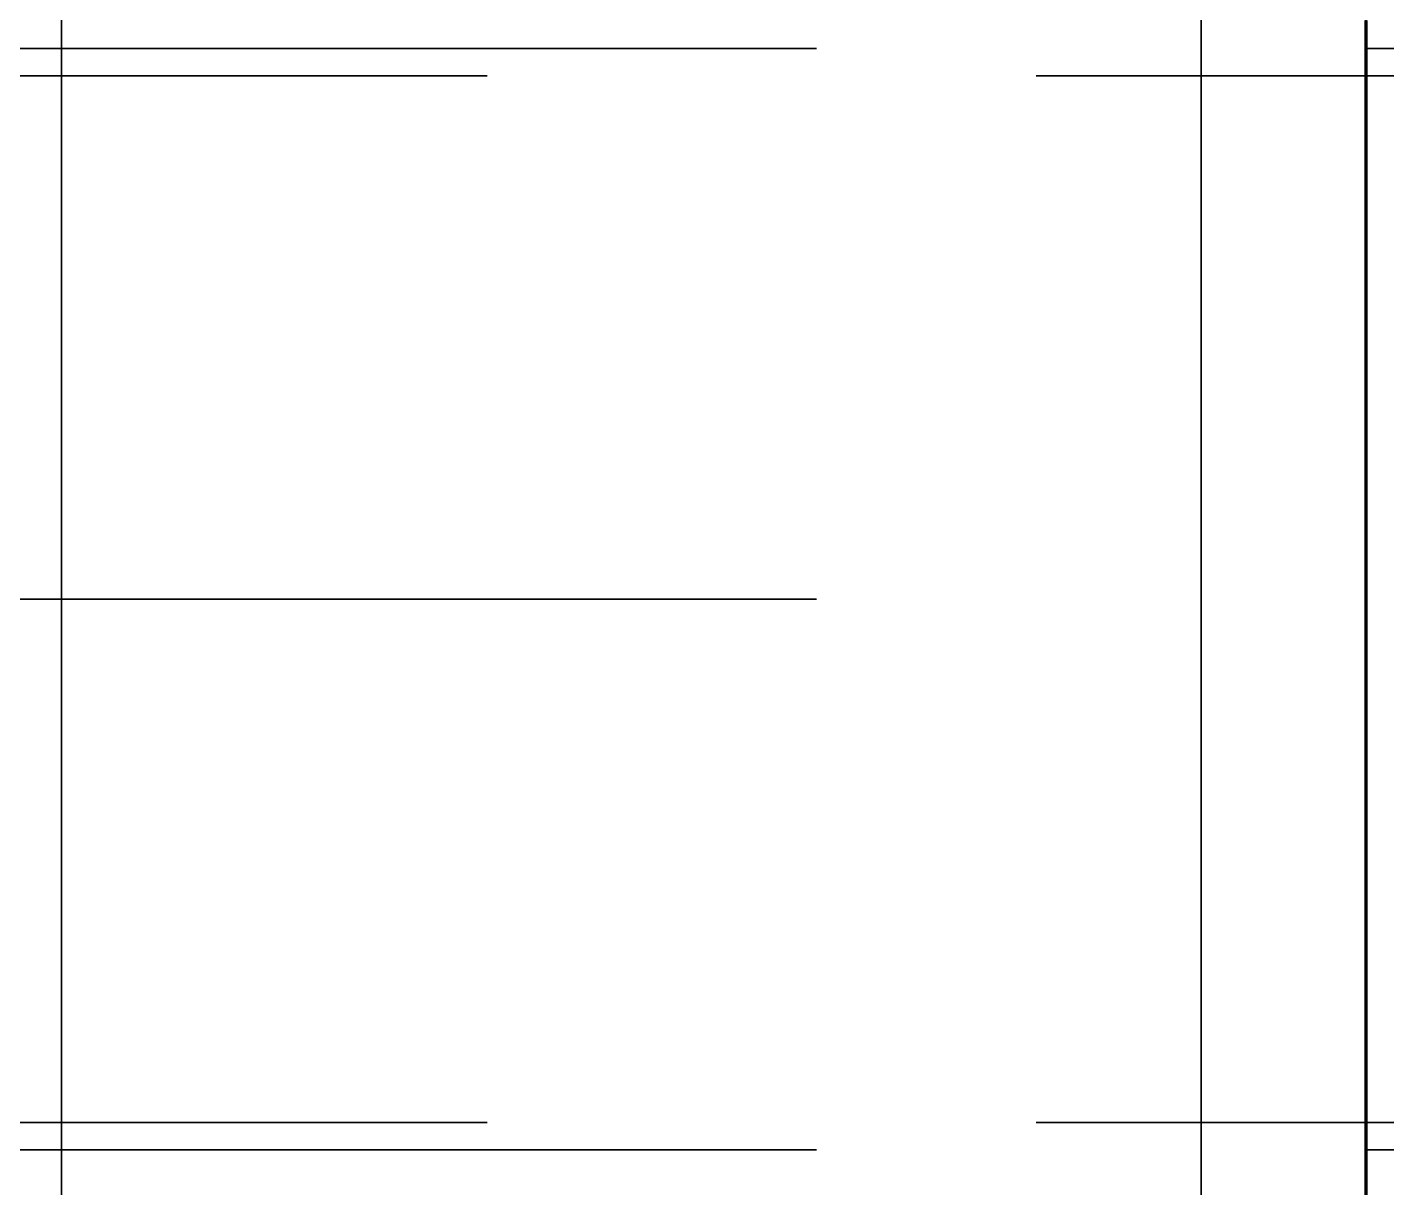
# Model space of a CAD drawing. Header units: millimetres. Extents: x 0 to 2208, y 0 to 420.
# Drawn here: x 110.647 to 113.122, y 74.663 to 76.775 of the extents above; entities that cross this region are included whole.
import ezdxf

# ---------------------------------------------------------------- set-up
doc = ezdxf.new("R2010")
doc.units = ezdxf.units.MM
doc.linetypes.add('IRAM-E-TRAZOS', pattern=[5, 4, -1])
doc.linetypes.add('IRAM-F-TRAZO-PUNTO', pattern=[20, 15, -2, 1, -2])
for name, color, linetype, lineweight in [('01-VISIBLE', 7, 'CONTINUOUS', 70), ('02-OCULTA', 4, 'IRAM-E-TRAZOS', 35), ('03-EJE', 1, 'IRAM-F-TRAZO-PUNTO', 18)]:
    doc.layers.add(name, color=color, linetype=linetype, lineweight=lineweight)

msp = doc.modelspace()

# ---------------------------------------------------------------- linework, layer by layer
at = {"layer": '01-VISIBLE'}
for points in [[(113.0841, 76.7876), (113.0841, 76.7374), (113.0841, 76.6872), (113.0841, 76.6371), (113.0841, 76.5869), (113.0841, 76.5367), (113.0841, 76.4866), (113.0841, 76.4364), (113.0841, 76.3862), (113.0841, 76.3361), (113.0841, 76.2859), (113.0841, 76.2357), (113.0841, 76.1856), (113.0841, 76.1354), (113.0841, 76.0852), (113.0841, 76.0351), (113.0841, 75.9849), (113.0841, 75.9347), (113.0841, 75.8846), (113.0841, 75.8344), (113.0841, 75.7842), (113.0841, 75.7341)], [(113.0841, 75.7341), (113.0841, 75.6841), (113.0841, 75.6341), (113.0841, 75.5841), (113.0841, 75.5341), (113.0841, 75.4841), (113.0841, 75.4341), (113.0841, 75.3841), (113.0841, 75.3341), (113.0841, 75.2841), (113.0841, 75.2341), (113.0841, 75.1841), (113.0841, 75.1341), (113.0841, 75.0841), (113.0841, 75.0341), (113.0841, 74.9841), (113.0841, 74.9341), (113.0841, 74.8841), (113.0841, 74.8341), (113.0841, 74.7841), (113.0841, 74.7341), (113.0841, 74.6841), (113.0841, 74.6341)]]:
    msp.add_lwpolyline(points, dxfattribs=at)
at = {"layer": '02-OCULTA'}
for p, q in [((108.0841, 76.7366), (113.0841, 76.7366)), ((113.0841, 76.7366), (113.4841, 76.7366)), ((67.4841, 76.6866), (113.4841, 76.6866)), ((108.0841, 75.7341), (113.0841, 75.7341)), ((67.4841, 74.7816), (113.4841, 74.7816)), ((108.0841, 74.7316), (113.0841, 74.7316)), ((113.0841, 74.7316), (113.4841, 74.7316))]:
    msp.add_line(p, q, dxfattribs=at)
for points in [[(112.7841, 74.6541), (112.7841, 74.7081), (112.7841, 74.7621), (112.7841, 74.8161), (112.7841, 74.8701), (112.7841, 74.9241), (112.7841, 74.9781), (112.7841, 75.0321), (112.7841, 75.0861), (112.7841, 75.1401), (112.7841, 75.1941), (112.7841, 75.2481), (112.7841, 75.3021), (112.7841, 75.3561), (112.7841, 75.4101), (112.7841, 75.4641), (112.7841, 75.5181), (112.7841, 75.5721), (112.7841, 75.6261), (112.7841, 75.6801), (112.7841, 75.7341), (112.7841, 75.7881), (112.7841, 75.8421), (112.7841, 75.8961), (112.7841, 75.9501), (112.7841, 76.0041), (112.7841, 76.0581), (112.7841, 76.1121), (112.7841, 76.1661), (112.7841, 76.2201), (112.7841, 76.2741), (112.7841, 76.3281), (112.7841, 76.3821), (112.7841, 76.4361), (112.7841, 76.4901), (112.7841, 76.5441), (112.7841, 76.5981), (112.7841, 76.6521), (112.7841, 76.7061), (112.7841, 76.7601), (112.7841, 76.8141)], [(113.0841, 74.6541), (113.0841, 74.7081), (113.0841, 74.7621), (113.0841, 74.8161), (113.0841, 74.8701), (113.0841, 74.9241), (113.0841, 74.9781), (113.0841, 75.0321), (113.0841, 75.0861), (113.0841, 75.1401), (113.0841, 75.1941), (113.0841, 75.2481), (113.0841, 75.3021), (113.0841, 75.3561), (113.0841, 75.4101), (113.0841, 75.4641), (113.0841, 75.5181), (113.0841, 75.5721), (113.0841, 75.6261), (113.0841, 75.6801), (113.0841, 75.7341), (113.0841, 75.7881), (113.0841, 75.8421), (113.0841, 75.8961), (113.0841, 75.9501), (113.0841, 76.0041), (113.0841, 76.0581), (113.0841, 76.1121), (113.0841, 76.1661), (113.0841, 76.2201), (113.0841, 76.2741), (113.0841, 76.3281), (113.0841, 76.3821), (113.0841, 76.4361), (113.0841, 76.4901), (113.0841, 76.5441), (113.0841, 76.5981), (113.0841, 76.6521), (113.0841, 76.7061), (113.0841, 76.7601), (113.0841, 76.8141)], [(110.7091, 74.6211), (110.7091, 74.6741), (110.7091, 74.7271), (110.7091, 74.7801), (110.7091, 74.8331), (110.7091, 74.8861), (110.7091, 74.9391), (110.7091, 74.9921), (110.7091, 75.0451), (110.7091, 75.0981), (110.7091, 75.1511), (110.7091, 75.2041), (110.7091, 75.2571), (110.7091, 75.3101), (110.7091, 75.3631), (110.7091, 75.4161), (110.7091, 75.4691), (110.7091, 75.5221), (110.7091, 75.5751), (110.7091, 75.6281), (110.7091, 75.6811), (110.7091, 75.7341), (110.7091, 75.7871), (110.7091, 75.8401), (110.7091, 75.8931), (110.7091, 75.9461), (110.7091, 75.9991), (110.7091, 76.0521), (110.7091, 76.1051), (110.7091, 76.1581), (110.7091, 76.2111), (110.7091, 76.2641), (110.7091, 76.3171), (110.7091, 76.3701), (110.7091, 76.4231), (110.7091, 76.4761), (110.7091, 76.5291), (110.7091, 76.5821), (110.7091, 76.6351), (110.7091, 76.6881), (110.7091, 76.7411), (110.7091, 76.7941)], [(110.7091, 76.789), (110.7091, 76.7388), (110.7091, 76.6886), (110.7091, 76.6383), (110.7091, 76.5881), (110.7091, 76.5379), (110.7091, 76.4876), (110.7091, 76.4374), (110.7091, 76.3871), (110.7091, 76.3369), (110.7091, 76.2867), (110.7091, 76.2364), (110.7091, 76.1862), (110.7091, 76.136), (110.7091, 76.0857), (110.7091, 76.0355), (110.7091, 75.9852), (110.7091, 75.935), (110.7091, 75.8848), (110.7091, 75.8345), (110.7091, 75.7843), (110.7091, 75.7341)], [(110.7091, 74.633), (110.7091, 74.6831), (110.7091, 74.7331), (110.7091, 74.7832), (110.7091, 74.8332), (110.7091, 74.8833), (110.7091, 74.9333), (110.7091, 74.9834), (110.7091, 75.0334), (110.7091, 75.0834), (110.7091, 75.1335), (110.7091, 75.1835), (110.7091, 75.2336), (110.7091, 75.2836), (110.7091, 75.3337), (110.7091, 75.3837), (110.7091, 75.4338), (110.7091, 75.4838), (110.7091, 75.5339), (110.7091, 75.5839), (110.7091, 75.634), (110.7091, 75.684), (110.7091, 75.7341), (110.7091, 75.7841), (110.7091, 75.8342), (110.7091, 75.8842), (110.7091, 75.9343), (110.7091, 75.9843), (110.7091, 76.0343), (110.7091, 76.0844), (110.7091, 76.1344), (110.7091, 76.1845), (110.7091, 76.2345), (110.7091, 76.2846), (110.7091, 76.3346), (110.7091, 76.3847), (110.7091, 76.4347), (110.7091, 76.4848), (110.7091, 76.5348), (110.7091, 76.5849), (110.7091, 76.6349), (110.7091, 76.685), (110.7091, 76.735), (110.7091, 76.7851)], [(110.7091, 76.7851), (110.7091, 76.735), (110.7091, 76.685), (110.7091, 76.6349), (110.7091, 76.5849), (110.7091, 76.5348), (110.7091, 76.4848), (110.7091, 76.4347), (110.7091, 76.3847), (110.7091, 76.3346), (110.7091, 76.2846), (110.7091, 76.2345), (110.7091, 76.1845), (110.7091, 76.1344), (110.7091, 76.0844), (110.7091, 76.0343), (110.7091, 75.9843), (110.7091, 75.9343), (110.7091, 75.8842), (110.7091, 75.8342), (110.7091, 75.7841), (110.7091, 75.7341)], [(112.7841, 74.6211), (112.7841, 74.6741), (112.7841, 74.7271), (112.7841, 74.7801), (112.7841, 74.8331), (112.7841, 74.8861), (112.7841, 74.9391), (112.7841, 74.9921), (112.7841, 75.0451), (112.7841, 75.0981), (112.7841, 75.1511), (112.7841, 75.2041), (112.7841, 75.2571), (112.7841, 75.3101), (112.7841, 75.3631), (112.7841, 75.4161), (112.7841, 75.4691), (112.7841, 75.5221), (112.7841, 75.5751), (112.7841, 75.6281), (112.7841, 75.6811), (112.7841, 75.7341), (112.7841, 75.7871), (112.7841, 75.8401), (112.7841, 75.8931), (112.7841, 75.9461), (112.7841, 75.9991), (112.7841, 76.0521), (112.7841, 76.1051), (112.7841, 76.1581), (112.7841, 76.2111), (112.7841, 76.2641), (112.7841, 76.3171), (112.7841, 76.3701), (112.7841, 76.4231), (112.7841, 76.4761), (112.7841, 76.5291), (112.7841, 76.5821), (112.7841, 76.6351), (112.7841, 76.6881), (112.7841, 76.7411), (112.7841, 76.7941)], [(112.7841, 76.789), (112.7841, 76.7388), (112.7841, 76.6886), (112.7841, 76.6383), (112.7841, 76.5881), (112.7841, 76.5379), (112.7841, 76.4876), (112.7841, 76.4374), (112.7841, 76.3871), (112.7841, 76.3369), (112.7841, 76.2867), (112.7841, 76.2364), (112.7841, 76.1862), (112.7841, 76.136), (112.7841, 76.0857), (112.7841, 76.0355), (112.7841, 75.9852), (112.7841, 75.935), (112.7841, 75.8848), (112.7841, 75.8345), (112.7841, 75.7843), (112.7841, 75.7341)], [(112.7841, 76.7889), (112.7841, 76.7387), (112.7841, 76.6885), (112.7841, 76.6382), (112.7841, 76.588), (112.7841, 76.5378), (112.7841, 76.4876), (112.7841, 76.4373), (112.7841, 76.3871), (112.7841, 76.3369), (112.7841, 76.2866), (112.7841, 76.2364), (112.7841, 76.1862), (112.7841, 76.1359), (112.7841, 76.0857), (112.7841, 76.0355), (112.7841, 75.9852), (112.7841, 75.935), (112.7841, 75.8848), (112.7841, 75.8345), (112.7841, 75.7843), (112.7841, 75.7341)], [(113.0841, 76.7889), (113.0841, 76.7387), (113.0841, 76.6885), (113.0841, 76.6382), (113.0841, 76.588), (113.0841, 76.5378), (113.0841, 76.4876), (113.0841, 76.4373), (113.0841, 76.3871), (113.0841, 76.3369), (113.0841, 76.2866), (113.0841, 76.2364), (113.0841, 76.1862), (113.0841, 76.1359), (113.0841, 76.0857), (113.0841, 76.0355), (113.0841, 75.9852), (113.0841, 75.935), (113.0841, 75.8848), (113.0841, 75.8345), (113.0841, 75.7843), (113.0841, 75.7341)], [(113.0841, 74.633), (113.0841, 74.6831), (113.0841, 74.7331), (113.0841, 74.7832), (113.0841, 74.8332), (113.0841, 74.8833), (113.0841, 74.9333), (113.0841, 74.9834), (113.0841, 75.0334), (113.0841, 75.0834), (113.0841, 75.1335), (113.0841, 75.1835), (113.0841, 75.2336), (113.0841, 75.2836), (113.0841, 75.3337), (113.0841, 75.3837), (113.0841, 75.4338), (113.0841, 75.4838), (113.0841, 75.5339), (113.0841, 75.5839), (113.0841, 75.634), (113.0841, 75.684), (113.0841, 75.7341), (113.0841, 75.7841), (113.0841, 75.8342), (113.0841, 75.8842), (113.0841, 75.9343), (113.0841, 75.9843), (113.0841, 76.0343), (113.0841, 76.0844), (113.0841, 76.1344), (113.0841, 76.1845), (113.0841, 76.2345), (113.0841, 76.2846), (113.0841, 76.3346), (113.0841, 76.3847), (113.0841, 76.4347), (113.0841, 76.4848), (113.0841, 76.5348), (113.0841, 76.5849), (113.0841, 76.6349), (113.0841, 76.685), (113.0841, 76.735), (113.0841, 76.7851)], [(113.0841, 76.7851), (113.0841, 76.735), (113.0841, 76.685), (113.0841, 76.6349), (113.0841, 76.5849), (113.0841, 76.5348), (113.0841, 76.4848), (113.0841, 76.4347), (113.0841, 76.3847), (113.0841, 76.3346), (113.0841, 76.2846), (113.0841, 76.2345), (113.0841, 76.1845), (113.0841, 76.1344), (113.0841, 76.0844), (113.0841, 76.0343), (113.0841, 75.9843), (113.0841, 75.9343), (113.0841, 75.8842), (113.0841, 75.8342), (113.0841, 75.7841), (113.0841, 75.7341)], [(113.0841, 74.6091), (113.0841, 74.6841), (113.0841, 74.7591), (113.0841, 74.8341), (113.0841, 74.9091), (113.0841, 74.9841), (113.0841, 75.0591), (113.0841, 75.1341), (113.0841, 75.2091), (113.0841, 75.2841), (113.0841, 75.3591), (113.0841, 75.4341), (113.0841, 75.5091), (113.0841, 75.5841), (113.0841, 75.6591), (113.0841, 75.7341), (113.0841, 75.8091), (113.0841, 75.8841), (113.0841, 75.9591), (113.0841, 76.0341), (113.0841, 76.1091), (113.0841, 76.1841), (113.0841, 76.2591), (113.0841, 76.3341), (113.0841, 76.4091), (113.0841, 76.4841), (113.0841, 76.5591), (113.0841, 76.6341), (113.0841, 76.7091), (113.0841, 76.7841)], [(113.0841, 74.6341), (113.0841, 74.6841), (113.0841, 74.7341), (113.0841, 74.7841), (113.0841, 74.8341), (113.0841, 74.8841), (113.0841, 74.9341), (113.0841, 74.9841), (113.0841, 75.0341), (113.0841, 75.0841), (113.0841, 75.1341), (113.0841, 75.1841), (113.0841, 75.2341), (113.0841, 75.2841), (113.0841, 75.3341), (113.0841, 75.3841), (113.0841, 75.4341), (113.0841, 75.4841), (113.0841, 75.5341), (113.0841, 75.5841), (113.0841, 75.6341), (113.0841, 75.6841), (113.0841, 75.7341), (113.0841, 75.7841), (113.0841, 75.8341), (113.0841, 75.8841), (113.0841, 75.9341), (113.0841, 75.9841), (113.0841, 76.0341), (113.0841, 76.0841), (113.0841, 76.1341), (113.0841, 76.1841), (113.0841, 76.2341), (113.0841, 76.2841), (113.0841, 76.3341), (113.0841, 76.3841), (113.0841, 76.4341), (113.0841, 76.4841), (113.0841, 76.5341), (113.0841, 76.5841), (113.0841, 76.6341), (113.0841, 76.6841), (113.0841, 76.7341), (113.0841, 76.7841)], [(113.0841, 76.7841), (113.0841, 76.7341), (113.0841, 76.6841), (113.0841, 76.6341), (113.0841, 76.5841), (113.0841, 76.5341), (113.0841, 76.4841), (113.0841, 76.4341), (113.0841, 76.3841), (113.0841, 76.3341), (113.0841, 76.2841), (113.0841, 76.2341), (113.0841, 76.1841), (113.0841, 76.1341), (113.0841, 76.0841), (113.0841, 76.0341), (113.0841, 75.9841), (113.0841, 75.9341), (113.0841, 75.8841), (113.0841, 75.8341), (113.0841, 75.7841), (113.0841, 75.7341)], [(113.0841, 74.7316), (113.0841, 74.7817), (113.0841, 74.8318), (113.0841, 74.8819), (113.0841, 74.9321), (113.0841, 74.9822), (113.0841, 75.0323), (113.0841, 75.0824), (113.0841, 75.1326), (113.0841, 75.1827), (113.0841, 75.2328), (113.0841, 75.2829), (113.0841, 75.3331), (113.0841, 75.3832), (113.0841, 75.4333), (113.0841, 75.4834), (113.0841, 75.5336), (113.0841, 75.5837), (113.0841, 75.6338), (113.0841, 75.6839), (113.0841, 75.7341), (113.0841, 75.7842), (113.0841, 75.8343), (113.0841, 75.8844), (113.0841, 75.9346), (113.0841, 75.9847), (113.0841, 76.0348), (113.0841, 76.0849), (113.0841, 76.1351), (113.0841, 76.1852), (113.0841, 76.2353), (113.0841, 76.2854), (113.0841, 76.3356), (113.0841, 76.3857), (113.0841, 76.4358), (113.0841, 76.4859), (113.0841, 76.5361), (113.0841, 76.5862), (113.0841, 76.6363), (113.0841, 76.6864), (113.0841, 76.7366)], [(113.0841, 76.7366), (113.0841, 76.6864), (113.0841, 76.6363), (113.0841, 76.5862), (113.0841, 76.5361), (113.0841, 76.4859), (113.0841, 76.4358), (113.0841, 76.3857), (113.0841, 76.3356), (113.0841, 76.2854), (113.0841, 76.2353), (113.0841, 76.1852), (113.0841, 76.1351), (113.0841, 76.0849), (113.0841, 76.0348), (113.0841, 75.9847), (113.0841, 75.9346), (113.0841, 75.8844), (113.0841, 75.8343), (113.0841, 75.7842), (113.0841, 75.7341)], [(113.0841, 74.7316), (113.0841, 74.7817), (113.0841, 74.8318), (113.0841, 74.8819), (113.0841, 74.9321), (113.0841, 74.9822), (113.0841, 75.0323), (113.0841, 75.0824), (113.0841, 75.1326), (113.0841, 75.1827), (113.0841, 75.2328), (113.0841, 75.2829), (113.0841, 75.3331), (113.0841, 75.3832), (113.0841, 75.4333), (113.0841, 75.4834), (113.0841, 75.5336), (113.0841, 75.5837), (113.0841, 75.6338), (113.0841, 75.6839), (113.0841, 75.7341), (113.0841, 75.7842), (113.0841, 75.8343), (113.0841, 75.8844), (113.0841, 75.9346), (113.0841, 75.9847), (113.0841, 76.0348), (113.0841, 76.0849), (113.0841, 76.1351), (113.0841, 76.1852), (113.0841, 76.2353), (113.0841, 76.2854), (113.0841, 76.3356), (113.0841, 76.3857), (113.0841, 76.4358), (113.0841, 76.4859), (113.0841, 76.5361), (113.0841, 76.5862), (113.0841, 76.6363), (113.0841, 76.6864), (113.0841, 76.7366)], [(113.0841, 76.7366), (113.0841, 76.6864), (113.0841, 76.6363), (113.0841, 76.5862), (113.0841, 76.5361), (113.0841, 76.4859), (113.0841, 76.4358), (113.0841, 76.3857), (113.0841, 76.3356), (113.0841, 76.2854), (113.0841, 76.2353), (113.0841, 76.1852), (113.0841, 76.1351), (113.0841, 76.0849), (113.0841, 76.0348), (113.0841, 75.9847), (113.0841, 75.9346), (113.0841, 75.8844), (113.0841, 75.8343), (113.0841, 75.7842), (113.0841, 75.7341)], [(110.7091, 75.7341), (110.7091, 75.684), (110.7091, 75.634), (110.7091, 75.5839), (110.7091, 75.5339), (110.7091, 75.4838), (110.7091, 75.4338), (110.7091, 75.3837), (110.7091, 75.3337), (110.7091, 75.2836), (110.7091, 75.2336), (110.7091, 75.1835), (110.7091, 75.1335), (110.7091, 75.0834), (110.7091, 75.0334), (110.7091, 74.9834), (110.7091, 74.9333), (110.7091, 74.8833), (110.7091, 74.8332), (110.7091, 74.7832), (110.7091, 74.7331), (110.7091, 74.6831), (110.7091, 74.633)], [(110.7091, 75.7341), (110.7091, 75.6841), (110.7091, 75.6341), (110.7091, 75.5841), (110.7091, 75.5341), (110.7091, 75.4841), (110.7091, 75.4341), (110.7091, 75.3841), (110.7091, 75.3341), (110.7091, 75.2841), (110.7091, 75.2341), (110.7091, 75.1841), (110.7091, 75.1341), (110.7091, 75.0841), (110.7091, 75.0341), (110.7091, 74.9841), (110.7091, 74.9341), (110.7091, 74.8841), (110.7091, 74.8341), (110.7091, 74.7841), (110.7091, 74.7341), (110.7091, 74.6841), (110.7091, 74.6341)], [(112.7841, 75.7341), (112.7841, 75.6841), (112.7841, 75.6341), (112.7841, 75.5841), (112.7841, 75.5341), (112.7841, 75.4841), (112.7841, 75.4341), (112.7841, 75.3841), (112.7841, 75.3341), (112.7841, 75.2841), (112.7841, 75.2341), (112.7841, 75.1841), (112.7841, 75.1341), (112.7841, 75.0841), (112.7841, 75.0341), (112.7841, 74.9841), (112.7841, 74.9341), (112.7841, 74.8841), (112.7841, 74.8341), (112.7841, 74.7841), (112.7841, 74.7341), (112.7841, 74.6841), (112.7841, 74.6341)], [(112.7841, 75.7341), (112.7841, 75.6841), (112.7841, 75.6341), (112.7841, 75.5841), (112.7841, 75.5341), (112.7841, 75.4841), (112.7841, 75.4341), (112.7841, 75.3841), (112.7841, 75.3341), (112.7841, 75.2841), (112.7841, 75.2341), (112.7841, 75.1841), (112.7841, 75.1341), (112.7841, 75.0841), (112.7841, 75.0341), (112.7841, 74.9841), (112.7841, 74.9341), (112.7841, 74.8841), (112.7841, 74.8341), (112.7841, 74.7841), (112.7841, 74.7341), (112.7841, 74.6841), (112.7841, 74.6341)], [(113.0841, 75.7341), (113.0841, 75.6841), (113.0841, 75.6341), (113.0841, 75.5841), (113.0841, 75.5341), (113.0841, 75.4841), (113.0841, 75.4341), (113.0841, 75.3841), (113.0841, 75.3341), (113.0841, 75.2841), (113.0841, 75.2341), (113.0841, 75.1841), (113.0841, 75.1341), (113.0841, 75.0841), (113.0841, 75.0341), (113.0841, 74.9841), (113.0841, 74.9341), (113.0841, 74.8841), (113.0841, 74.8341), (113.0841, 74.7841), (113.0841, 74.7341), (113.0841, 74.6841), (113.0841, 74.6341)], [(113.0841, 75.7341), (113.0841, 75.6839), (113.0841, 75.6338), (113.0841, 75.5837), (113.0841, 75.5336), (113.0841, 75.4834), (113.0841, 75.4333), (113.0841, 75.3832), (113.0841, 75.3331), (113.0841, 75.2829), (113.0841, 75.2328), (113.0841, 75.1827), (113.0841, 75.1326), (113.0841, 75.0824), (113.0841, 75.0323), (113.0841, 74.9822), (113.0841, 74.9321), (113.0841, 74.8819), (113.0841, 74.8318), (113.0841, 74.7817), (113.0841, 74.7316)], [(113.0841, 75.7341), (113.0841, 75.684), (113.0841, 75.634), (113.0841, 75.5839), (113.0841, 75.5339), (113.0841, 75.4838), (113.0841, 75.4338), (113.0841, 75.3837), (113.0841, 75.3337), (113.0841, 75.2836), (113.0841, 75.2336), (113.0841, 75.1835), (113.0841, 75.1335), (113.0841, 75.0834), (113.0841, 75.0334), (113.0841, 74.9834), (113.0841, 74.9333), (113.0841, 74.8833), (113.0841, 74.8332), (113.0841, 74.7832), (113.0841, 74.7331), (113.0841, 74.6831), (113.0841, 74.633)], [(113.0841, 75.7341), (113.0841, 75.6841), (113.0841, 75.6341), (113.0841, 75.5841), (113.0841, 75.5341), (113.0841, 75.4841), (113.0841, 75.4341), (113.0841, 75.3841), (113.0841, 75.3341), (113.0841, 75.2841), (113.0841, 75.2341), (113.0841, 75.1841), (113.0841, 75.1341), (113.0841, 75.0841), (113.0841, 75.0341), (113.0841, 74.9841), (113.0841, 74.9341), (113.0841, 74.8841), (113.0841, 74.8341), (113.0841, 74.7841), (113.0841, 74.7341), (113.0841, 74.6841), (113.0841, 74.6341)], [(113.0841, 75.7341), (113.0841, 75.6839), (113.0841, 75.6338), (113.0841, 75.5837), (113.0841, 75.5336), (113.0841, 75.4834), (113.0841, 75.4333), (113.0841, 75.3832), (113.0841, 75.3331), (113.0841, 75.2829), (113.0841, 75.2328), (113.0841, 75.1827), (113.0841, 75.1326), (113.0841, 75.0824), (113.0841, 75.0323), (113.0841, 74.9822), (113.0841, 74.9321), (113.0841, 74.8819), (113.0841, 74.8318), (113.0841, 74.7817), (113.0841, 74.7316)]]:
    msp.add_lwpolyline(points, dxfattribs=at)
at = {"layer": '03-EJE'}
msp.add_line((70.0841, 75.7341), (110.8841, 75.7341), dxfattribs=at)

doc.saveas('drawing.dxf')
